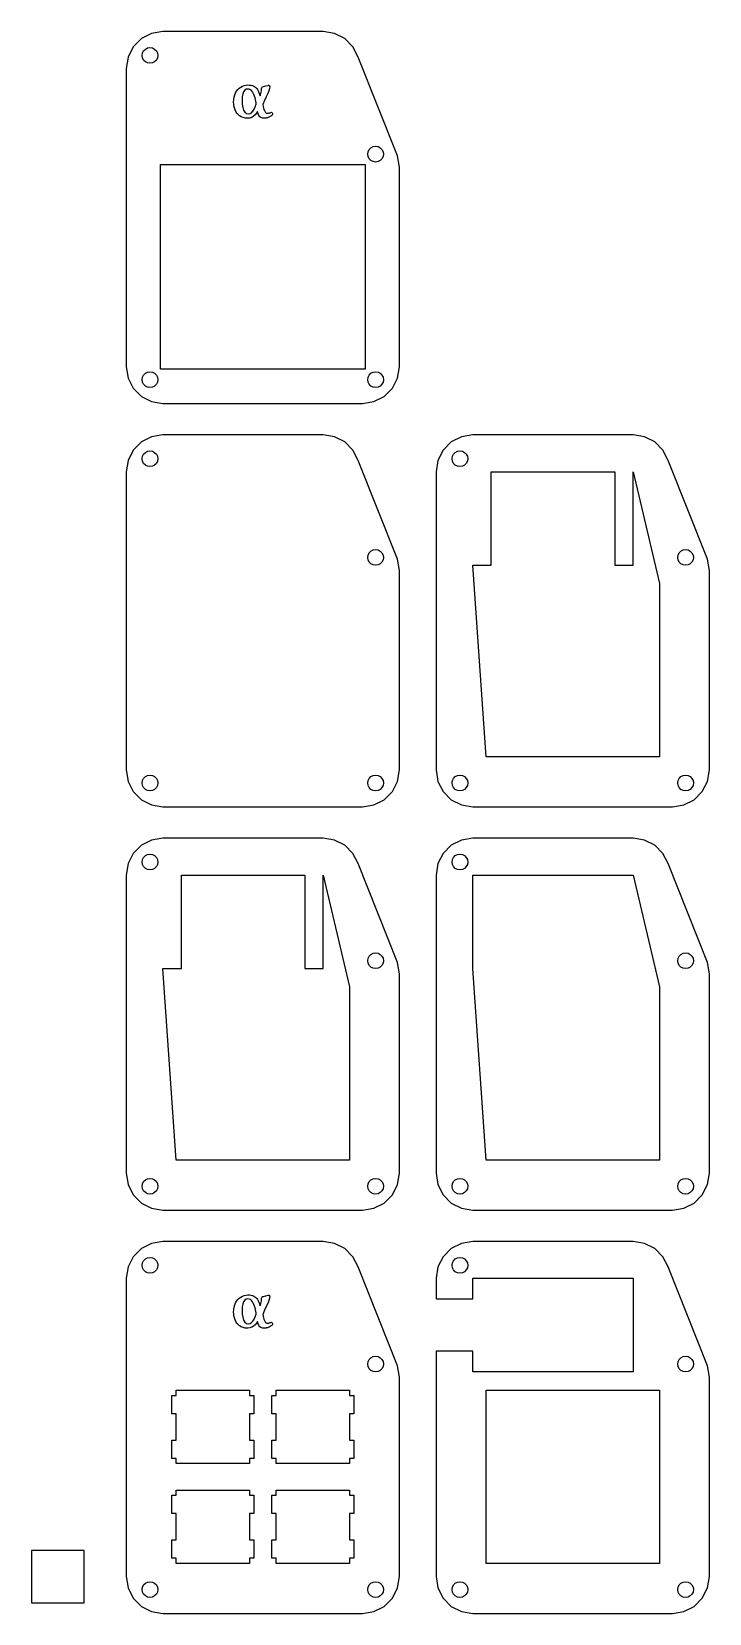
# Model space of a CAD drawing. Header units: metres. Extents: x -25 to 104, y -7 to 294.
import ezdxf

# ---------------------------------------------------------------- set-up
doc = ezdxf.new("R2010")
doc.units = ezdxf.units.M

msp = doc.modelspace()

# ---------------------------------------------------------------- linework, layer by layer
for p, q in [((-4.11449, 292.863), (-5.66312, 291.314)), ((-2.16312, 293.857), (-4.11449, 292.863)), ((0, 294.2), (-2.16312, 293.857)), ((30.5, 294.2), (0, 294.2)), ((32.6631, 293.857), (30.5, 294.2)), ((34.6145, 292.863), (32.6631, 293.857)), ((36.1631, 291.314), (34.6145, 292.863)), ((-6.65739, 289.363), (-7, 287.2)), ((-5.66312, 291.314), (-6.65739, 289.363)), ((-3.97487, 289.675), (-3.90144, 290.138)), ((-3.90144, 289.211), (-3.97487, 289.675)), ((-3.90144, 290.138), (-3.68839, 290.557)), ((-3.68839, 288.793), (-3.90144, 289.211)), ((-3.68839, 290.557), (-3.35654, 290.888)), ((-3.35654, 290.888), (-2.93839, 291.101)), ((-2.93839, 291.101), (-2.47487, 291.175)), ((-2.47487, 291.175), (-2.01134, 291.101)), ((-2.01134, 291.101), (-1.59319, 290.888)), ((-1.59319, 290.888), (-1.26134, 290.557)), ((-1.26134, 290.557), (-1.04828, 290.138)), ((-1.04828, 289.211), (-1.26134, 288.793)), ((-1.04828, 290.138), (-0.97487, 289.675)), ((-0.97487, 289.675), (-1.04828, 289.211)), ((37.1574, 289.363), (36.1631, 291.314)), ((44.6574, 270.563), (37.1574, 289.363)), ((-7, 287.2), (-7, 230.4)), ((-3.35654, 288.461), (-3.68839, 288.793)), ((-2.93839, 288.248), (-3.35654, 288.461)), ((-2.47487, 288.175), (-2.93839, 288.248)), ((-2.01134, 288.248), (-2.47487, 288.175)), ((-1.59319, 288.461), (-2.01134, 288.248)), ((-1.26134, 288.793), (-1.59319, 288.461)), ((14.0217, 282.862), (14.254, 283.162)), ((14.254, 283.162), (14.5171, 283.421)), ((14.5171, 283.421), (14.8064, 283.638)), ((14.8064, 283.638), (15.122, 283.813)), ((15.122, 283.813), (15.4576, 283.941)), ((15.4576, 283.941), (15.8069, 284.018)), ((15.8534, 283.215), (15.5801, 283.032)), ((15.8069, 284.018), (16.17, 284.044)), ((16.173, 283.276), (15.8534, 283.215)), ((16.17, 284.044), (16.4887, 284.03)), ((16.42, 283.241), (16.173, 283.276)), ((16.6423, 283.136), (16.42, 283.241)), ((16.4887, 284.03), (16.778, 283.989)), ((16.84, 282.962), (16.6423, 283.136)), ((16.778, 283.989), (17.038, 283.921)), ((17.038, 283.921), (17.2726, 283.825)), ((17.2726, 283.825), (17.4855, 283.701)), ((17.4855, 283.701), (17.677, 283.549)), ((17.677, 283.549), (17.8491, 283.367)), ((17.8491, 283.367), (18.0041, 283.154)), ((18.0041, 283.154), (18.142, 282.91)), ((18.7223, 282.937), (18.757, 283.175)), ((18.757, 283.175), (18.781, 283.397)), ((18.781, 283.397), (18.8142, 283.543)), ((18.8142, 283.543), (18.8765, 283.647)), ((18.8765, 283.647), (18.968, 283.709)), ((18.968, 283.709), (19.1048, 283.755)), ((19.1048, 283.755), (19.3018, 283.808)), ((19.3018, 283.808), (19.559, 283.869)), ((19.559, 283.869), (20.0262, 283.971)), ((20.0262, 283.971), (20.0795, 283.978)), ((20.0795, 283.978), (20.128, 283.98)), ((20.128, 283.98), (20.1935, 283.973)), ((20.2681, 283.401), (20.1454, 282.956)), ((20.1935, 283.973), (20.2422, 283.952)), ((20.2422, 283.952), (20.274, 283.917)), ((20.309, 283.759), (20.2681, 283.401)), ((20.274, 283.917), (20.2934, 283.872)), ((20.2934, 283.872), (20.3051, 283.819)), ((20.3051, 283.819), (20.309, 283.759)), ((13.448, 280.785), (13.4719, 281.271)), ((13.4642, 280.413), (13.448, 280.785)), ((13.5129, 280.042), (13.4642, 280.413)), ((13.4719, 281.271), (13.5435, 281.723)), ((13.5435, 281.723), (13.663, 282.141)), ((13.663, 282.141), (13.8247, 282.522)), ((13.8247, 282.522), (14.0217, 282.862)), ((15.0819, 281.773), (15.048, 281.131)), ((15.048, 281.131), (15.0811, 280.402)), ((15.0811, 280.402), (15.1804, 279.775)), ((15.1835, 282.304), (15.0819, 281.773)), ((15.353, 282.726), (15.1835, 282.304)), ((15.5801, 283.032), (15.353, 282.726)), ((17.0152, 282.739), (16.84, 282.962)), ((17.1702, 282.486), (17.0152, 282.739)), ((17.305, 282.203), (17.1702, 282.486)), ((17.4204, 281.9), (17.305, 282.203)), ((17.5174, 281.584), (17.4204, 281.9)), ((17.596, 281.256), (17.5174, 281.584)), ((17.555, 279.866), (17.742, 280.379)), ((17.6589, 280.936), (17.596, 281.256)), ((17.7076, 280.644), (17.6589, 280.936)), ((17.742, 280.379), (17.7076, 280.644)), ((18.142, 282.91), (18.2673, 282.633)), ((18.2673, 282.633), (18.3833, 282.318)), ((18.3833, 282.318), (18.49, 281.966)), ((18.49, 281.966), (18.5601, 282.188)), ((18.5601, 282.188), (18.6224, 282.426)), ((18.6224, 282.426), (18.677, 282.681)), ((18.677, 282.681), (18.7223, 282.937)), ((19.3485, 281.114), (18.976, 280.342)), ((18.976, 280.342), (19.0585, 279.967)), ((19.6702, 281.808), (19.3485, 281.114)), ((19.941, 282.423), (19.6702, 281.808)), ((20.1454, 282.956), (19.941, 282.423)), ((13.594, 279.673), (13.5129, 280.042)), ((13.7113, 279.318), (13.594, 279.673)), ((13.8687, 278.989), (13.7113, 279.318)), ((14.066, 278.687), (13.8687, 278.989)), ((14.3039, 278.416), (14.066, 278.687)), ((14.5815, 278.18), (14.3039, 278.416)), ((14.899, 277.98), (14.5815, 278.18)), ((15.261, 277.829), (14.899, 277.98)), ((15.1804, 279.775), (15.346, 279.25)), ((15.671, 277.738), (15.261, 277.829)), ((15.346, 279.25), (15.58, 278.856)), ((15.58, 278.856), (15.8833, 278.619)), ((16.129, 277.708), (15.671, 277.738)), ((15.8833, 278.619), (16.256, 278.54)), ((16.5217, 277.75), (16.129, 277.708)), ((16.256, 278.54), (16.5674, 278.596)), ((16.885, 277.875), (16.5217, 277.75)), ((16.5674, 278.596), (16.8524, 278.766)), ((16.8524, 278.766), (17.111, 279.048)), ((17.219, 278.083), (16.885, 277.875)), ((17.111, 279.048), (17.3447, 279.422)), ((17.5175, 278.348), (17.219, 278.083)), ((17.3447, 279.422), (17.555, 279.866)), ((17.7746, 278.645), (17.5175, 278.348)), ((17.99, 278.972), (17.7746, 278.645)), ((18.0999, 278.534), (17.99, 278.972)), ((18.2455, 278.2), (18.0999, 278.534)), ((18.427, 277.972), (18.2455, 278.2)), ((18.6548, 277.825), (18.427, 277.972)), ((18.9394, 277.737), (18.6548, 277.825)), ((19.281, 277.708), (18.9394, 277.737)), ((19.0585, 279.967), (19.1395, 279.653)), ((19.1395, 279.653), (19.219, 279.401)), ((19.219, 279.401), (19.2977, 279.198)), ((19.422, 277.714), (19.281, 277.708)), ((19.2977, 279.198), (19.3763, 279.032)), ((19.3763, 279.032), (19.455, 278.903)), ((19.5677, 277.731), (19.422, 277.714)), ((19.455, 278.903), (19.5337, 278.807)), ((19.5337, 278.807), (19.6123, 278.74)), ((19.718, 277.759), (19.5677, 277.731)), ((19.6123, 278.74), (19.691, 278.702)), ((19.691, 278.702), (19.7735, 278.683)), ((19.8689, 277.798), (19.718, 277.759)), ((19.7735, 278.683), (19.8639, 278.672)), ((19.8639, 278.672), (19.962, 278.668)), ((20.0149, 277.846), (19.8689, 277.798)), ((19.962, 278.668), (20.0468, 278.674)), ((20.156, 277.904), (20.0149, 277.846)), ((20.0468, 278.674), (20.1531, 278.692)), ((20.1531, 278.692), (20.281, 278.723)), ((20.2917, 277.971), (20.156, 277.904)), ((20.281, 278.723), (20.4167, 278.763)), ((20.4213, 278.047), (20.2917, 277.971)), ((20.4167, 278.763), (20.5463, 278.81)), ((20.545, 278.13), (20.4213, 278.047)), ((20.6593, 278.219), (20.545, 278.13)), ((20.5463, 278.81), (20.67, 278.862)), ((20.761, 278.311), (20.6593, 278.219)), ((20.67, 278.862), (20.7432, 278.793)), ((20.7432, 278.793), (20.7962, 278.715)), ((20.85, 278.406), (20.761, 278.311)), ((20.7962, 278.715), (20.829, 278.629)), ((20.829, 278.629), (20.8469, 278.544)), ((20.8469, 278.544), (20.8539, 278.469)), ((20.8539, 278.469), (20.85, 278.406)), ((38.9749, 270.875), (39.0483, 271.338)), ((39.0483, 271.338), (39.2613, 271.757)), ((39.2613, 271.757), (39.5932, 272.088)), ((39.5932, 272.088), (40.0113, 272.301)), ((40.0113, 272.301), (40.4749, 272.375)), ((40.4749, 272.375), (40.9384, 272.301)), ((40.9384, 272.301), (41.3565, 272.088)), ((41.3565, 272.088), (41.6884, 271.757)), ((41.6884, 271.757), (41.9014, 271.338)), ((41.9014, 271.338), (41.9749, 270.875)), ((-0.5, 229.9), (-0.5, 268.9)), ((-0.5, 268.9), (38.5, 268.9)), ((38.5, 268.9), (38.5, 229.9)), ((39.0483, 270.411), (38.9749, 270.875)), ((39.2613, 269.993), (39.0483, 270.411)), ((39.5932, 269.661), (39.2613, 269.993)), ((40.0113, 269.448), (39.5932, 269.661)), ((40.4749, 269.375), (40.0113, 269.448)), ((40.9384, 269.448), (40.4749, 269.375)), ((41.3565, 269.661), (40.9384, 269.448)), ((41.6884, 269.993), (41.3565, 269.661)), ((41.9014, 270.411), (41.6884, 269.993)), ((41.9749, 270.875), (41.9014, 270.411)), ((45, 268.4), (44.6574, 270.563)), ((45, 230.4), (45, 268.4)), ((-7, 230.4), (-6.65739, 228.237)), ((-3.68839, 228.807), (-3.35654, 229.139)), ((-3.35654, 229.139), (-2.93839, 229.352)), ((-2.93839, 229.352), (-2.47487, 229.425)), ((-2.47487, 229.425), (-2.01134, 229.352)), ((-2.01134, 229.352), (-1.59319, 229.139)), ((-1.59319, 229.139), (-1.26134, 228.807)), ((38.5, 229.9), (-0.5, 229.9)), ((39.2613, 228.807), (39.5932, 229.139)), ((39.5932, 229.139), (40.0113, 229.352)), ((40.0113, 229.352), (40.4749, 229.425)), ((40.4749, 229.425), (40.9384, 229.352)), ((40.9384, 229.352), (41.3565, 229.139)), ((41.3565, 229.139), (41.6884, 228.807)), ((44.6574, 228.237), (45, 230.4)), ((-6.65739, 228.237), (-5.66312, 226.286)), ((-5.66312, 226.286), (-4.11449, 224.737)), ((-3.97487, 227.925), (-3.90144, 228.389)), ((-3.90144, 227.462), (-3.97487, 227.925)), ((-3.90144, 228.389), (-3.68839, 228.807)), ((-3.68839, 227.043), (-3.90144, 227.462)), ((-3.35654, 226.712), (-3.68839, 227.043)), ((-2.93839, 226.499), (-3.35654, 226.712)), ((-2.47487, 226.425), (-2.93839, 226.499)), ((-2.01134, 226.499), (-2.47487, 226.425)), ((-1.59319, 226.712), (-2.01134, 226.499)), ((-1.26134, 227.043), (-1.59319, 226.712)), ((-1.26134, 228.807), (-1.04828, 228.389)), ((-1.04828, 227.462), (-1.26134, 227.043)), ((-1.04828, 228.389), (-0.97487, 227.925)), ((-0.97487, 227.925), (-1.04828, 227.462)), ((38.9749, 227.925), (39.0483, 228.389)), ((39.0483, 227.462), (38.9749, 227.925)), ((39.0483, 228.389), (39.2613, 228.807)), ((39.2613, 227.043), (39.0483, 227.462)), ((39.5932, 226.712), (39.2613, 227.043)), ((40.0113, 226.499), (39.5932, 226.712)), ((40.4749, 226.425), (40.0113, 226.499)), ((40.9384, 226.499), (40.4749, 226.425)), ((41.3565, 226.712), (40.9384, 226.499)), ((41.6884, 227.043), (41.3565, 226.712)), ((41.6884, 228.807), (41.9014, 228.389)), ((41.9014, 227.462), (41.6884, 227.043)), ((41.9014, 228.389), (41.9749, 227.925)), ((41.9749, 227.925), (41.9014, 227.462)), ((42.1145, 224.737), (43.6631, 226.286)), ((43.6631, 226.286), (44.6574, 228.237)), ((-4.11449, 224.737), (-2.16312, 223.743)), ((-2.16312, 223.743), (0, 223.4)), ((0, 223.4), (38, 223.4)), ((38, 223.4), (40.1631, 223.743)), ((40.1631, 223.743), (42.1145, 224.737)), ((-2.16312, 217.057), (-4.11449, 216.063)), ((0, 217.4), (-2.16312, 217.057)), ((30.5, 217.4), (0, 217.4)), ((32.6631, 217.057), (30.5, 217.4)), ((34.6145, 216.063), (32.6631, 217.057)), ((56.8369, 217.057), (54.8855, 216.063)), ((59, 217.4), (56.8369, 217.057)), ((89.5, 217.4), (59, 217.4)), ((91.6631, 217.057), (89.5, 217.4)), ((93.6145, 216.063), (91.6631, 217.057)), ((-5.66312, 214.514), (-6.65739, 212.563)), ((-4.11449, 216.063), (-5.66312, 214.514)), ((-3.68839, 213.757), (-3.35654, 214.088)), ((-3.35654, 214.088), (-2.93839, 214.301)), ((-2.93839, 214.301), (-2.47487, 214.375)), ((-2.47487, 214.375), (-2.01134, 214.301)), ((-2.01134, 214.301), (-1.59319, 214.088)), ((-1.59319, 214.088), (-1.26134, 213.757)), ((36.1631, 214.514), (34.6145, 216.063)), ((37.1574, 212.563), (36.1631, 214.514)), ((53.3369, 214.514), (52.3426, 212.563)), ((54.8855, 216.063), (53.3369, 214.514)), ((55.3116, 213.757), (55.6435, 214.088)), ((55.6435, 214.088), (56.0616, 214.301)), ((56.0616, 214.301), (56.5251, 214.375)), ((56.5251, 214.375), (56.9887, 214.301)), ((56.9887, 214.301), (57.4068, 214.088)), ((57.4068, 214.088), (57.7387, 213.757)), ((95.1631, 214.514), (93.6145, 216.063)), ((96.1574, 212.563), (95.1631, 214.514)), ((-6.65739, 212.563), (-7, 210.4)), ((-3.97487, 212.875), (-3.90144, 213.338)), ((-3.90144, 212.411), (-3.97487, 212.875)), ((-3.90144, 213.338), (-3.68839, 213.757)), ((-3.68839, 211.993), (-3.90144, 212.411)), ((-3.35654, 211.661), (-3.68839, 211.993)), ((-2.93839, 211.448), (-3.35654, 211.661)), ((-2.47487, 211.375), (-2.93839, 211.448)), ((-2.01134, 211.448), (-2.47487, 211.375)), ((-1.59319, 211.661), (-2.01134, 211.448)), ((-1.26134, 211.993), (-1.59319, 211.661)), ((-1.26134, 213.757), (-1.04828, 213.338)), ((-1.04828, 212.411), (-1.26134, 211.993)), ((-1.04828, 213.338), (-0.97487, 212.875)), ((-0.97487, 212.875), (-1.04828, 212.411)), ((44.6574, 193.763), (37.1574, 212.563)), ((52.3426, 212.563), (52, 210.4)), ((55.0251, 212.875), (55.0986, 213.338)), ((55.0986, 212.411), (55.0251, 212.875)), ((55.0986, 213.338), (55.3116, 213.757)), ((55.3116, 211.993), (55.0986, 212.411)), ((55.6435, 211.661), (55.3116, 211.993)), ((56.0616, 211.448), (55.6435, 211.661)), ((56.5251, 211.375), (56.0616, 211.448)), ((56.9887, 211.448), (56.5251, 211.375)), ((57.4068, 211.661), (56.9887, 211.448)), ((57.7387, 211.993), (57.4068, 211.661)), ((57.7387, 213.757), (57.9517, 213.338)), ((57.9517, 212.411), (57.7387, 211.993)), ((57.9517, 213.338), (58.0251, 212.875)), ((58.0251, 212.875), (57.9517, 212.411)), ((103.657, 193.763), (96.1574, 212.563)), ((-7, 210.4), (-7, 153.6)), ((52, 210.4), (52, 153.6)), ((62.5, 192.6), (62.5, 210.4)), ((62.5, 210.4), (86, 210.4)), ((86, 210.4), (86, 192.6)), ((89.5, 210.4), (94.5, 189.1)), ((89.5, 192.6), (89.5, 210.4)), ((38.9749, 194.075), (39.0483, 194.538)), ((39.0483, 193.611), (38.9749, 194.075)), ((39.0483, 194.538), (39.2613, 194.957)), ((39.2613, 193.193), (39.0483, 193.611)), ((39.2613, 194.957), (39.5932, 195.288)), ((39.5932, 192.861), (39.2613, 193.193)), ((39.5932, 195.288), (40.0113, 195.501)), ((40.0113, 192.648), (39.5932, 192.861)), ((40.0113, 195.501), (40.4749, 195.575)), ((40.4749, 195.575), (40.9384, 195.501)), ((40.9384, 195.501), (41.3565, 195.288)), ((41.3565, 192.861), (40.9384, 192.648)), ((41.3565, 195.288), (41.6884, 194.957)), ((41.6884, 193.193), (41.3565, 192.861)), ((41.6884, 194.957), (41.9014, 194.538)), ((41.9014, 193.611), (41.6884, 193.193)), ((41.9014, 194.538), (41.9749, 194.075)), ((41.9749, 194.075), (41.9014, 193.611)), ((45, 191.6), (44.6574, 193.763)), ((97.9749, 194.075), (98.0483, 194.538)), ((98.0483, 193.611), (97.9749, 194.075)), ((98.0483, 194.538), (98.2613, 194.957)), ((98.2613, 193.193), (98.0483, 193.611)), ((98.2613, 194.957), (98.5932, 195.288)), ((98.5932, 192.861), (98.2613, 193.193)), ((98.5932, 195.288), (99.0113, 195.501)), ((99.0113, 192.648), (98.5932, 192.861)), ((99.0113, 195.501), (99.4749, 195.575)), ((99.4749, 195.575), (99.9384, 195.501)), ((99.9384, 195.501), (100.357, 195.288)), ((100.357, 192.861), (99.9384, 192.648)), ((100.357, 195.288), (100.688, 194.957)), ((100.688, 193.193), (100.357, 192.861)), ((100.688, 194.957), (100.901, 194.538)), ((100.901, 193.611), (100.688, 193.193)), ((100.901, 194.538), (100.975, 194.075)), ((100.975, 194.075), (100.901, 193.611)), ((104, 191.6), (103.657, 193.763)), ((40.4749, 192.575), (40.0113, 192.648)), ((40.9384, 192.648), (40.4749, 192.575)), ((45, 153.6), (45, 191.6)), ((61.5, 156.1), (59, 192.6)), ((59, 192.6), (62.5, 192.6)), ((86, 192.6), (89.5, 192.6)), ((99.4749, 192.575), (99.0113, 192.648)), ((99.9384, 192.648), (99.4749, 192.575)), ((104, 153.6), (104, 191.6)), ((94.5, 189.1), (94.5, 156.1)), ((94.5, 156.1), (61.5, 156.1)), ((-7, 153.6), (-6.65739, 151.437)), ((-6.65739, 151.437), (-5.66312, 149.486)), ((-3.97487, 151.125), (-3.90144, 151.589)), ((-3.90144, 150.662), (-3.97487, 151.125)), ((-3.90144, 151.589), (-3.68839, 152.007)), ((-3.68839, 150.243), (-3.90144, 150.662)), ((-3.68839, 152.007), (-3.35654, 152.339)), ((-3.35654, 152.339), (-2.93839, 152.552)), ((-2.93839, 152.552), (-2.47487, 152.625)), ((-2.47487, 152.625), (-2.01134, 152.552)), ((-2.01134, 152.552), (-1.59319, 152.339)), ((-1.59319, 152.339), (-1.26134, 152.007)), ((-1.26134, 152.007), (-1.04828, 151.589)), ((-1.04828, 150.662), (-1.26134, 150.243)), ((-1.04828, 151.589), (-0.97487, 151.125)), ((-0.97487, 151.125), (-1.04828, 150.662)), ((38.9749, 151.125), (39.0483, 151.589)), ((39.0483, 150.662), (38.9749, 151.125)), ((39.0483, 151.589), (39.2613, 152.007)), ((39.2613, 150.243), (39.0483, 150.662)), ((39.2613, 152.007), (39.5932, 152.339)), ((39.5932, 152.339), (40.0113, 152.552)), ((40.0113, 152.552), (40.4749, 152.625)), ((40.4749, 152.625), (40.9384, 152.552)), ((40.9384, 152.552), (41.3565, 152.339)), ((41.3565, 152.339), (41.6884, 152.007)), ((41.6884, 152.007), (41.9014, 151.589)), ((41.9014, 150.662), (41.6884, 150.243)), ((41.9014, 151.589), (41.9749, 151.125)), ((41.9749, 151.125), (41.9014, 150.662)), ((43.6631, 149.486), (44.6574, 151.437)), ((44.6574, 151.437), (45, 153.6)), ((52, 153.6), (52.3426, 151.437)), ((52.3426, 151.437), (53.3369, 149.486)), ((55.0251, 151.125), (55.0986, 151.589)), ((55.0986, 150.662), (55.0251, 151.125)), ((55.0986, 151.589), (55.3116, 152.007)), ((55.3116, 150.243), (55.0986, 150.662)), ((55.3116, 152.007), (55.6435, 152.339)), ((55.6435, 152.339), (56.0616, 152.552)), ((56.0616, 152.552), (56.5251, 152.625)), ((56.5251, 152.625), (56.9887, 152.552)), ((56.9887, 152.552), (57.4068, 152.339)), ((57.4068, 152.339), (57.7387, 152.007)), ((57.7387, 152.007), (57.9517, 151.589)), ((57.9517, 150.662), (57.7387, 150.243)), ((57.9517, 151.589), (58.0251, 151.125)), ((58.0251, 151.125), (57.9517, 150.662)), ((97.9749, 151.125), (98.0483, 151.589)), ((98.0483, 150.662), (97.9749, 151.125)), ((98.0483, 151.589), (98.2613, 152.007)), ((98.2613, 150.243), (98.0483, 150.662)), ((98.2613, 152.007), (98.5932, 152.339)), ((98.5932, 152.339), (99.0113, 152.552)), ((99.0113, 152.552), (99.4749, 152.625)), ((99.4749, 152.625), (99.9384, 152.552)), ((99.9384, 152.552), (100.357, 152.339)), ((100.357, 152.339), (100.688, 152.007)), ((100.688, 152.007), (100.901, 151.589)), ((100.901, 150.662), (100.688, 150.243)), ((100.901, 151.589), (100.975, 151.125)), ((100.975, 151.125), (100.901, 150.662)), ((102.663, 149.486), (103.657, 151.437)), ((103.657, 151.437), (104, 153.6)), ((-5.66312, 149.486), (-4.11449, 147.937)), ((-4.11449, 147.937), (-2.16312, 146.943)), ((-3.35654, 149.912), (-3.68839, 150.243)), ((-2.93839, 149.699), (-3.35654, 149.912)), ((-2.47487, 149.625), (-2.93839, 149.699)), ((-2.01134, 149.699), (-2.47487, 149.625)), ((-1.59319, 149.912), (-2.01134, 149.699)), ((-1.26134, 150.243), (-1.59319, 149.912)), ((39.5932, 149.912), (39.2613, 150.243)), ((40.0113, 149.699), (39.5932, 149.912)), ((40.4749, 149.625), (40.0113, 149.699)), ((40.1631, 146.943), (42.1145, 147.937)), ((40.9384, 149.699), (40.4749, 149.625)), ((41.3565, 149.912), (40.9384, 149.699)), ((41.6884, 150.243), (41.3565, 149.912)), ((42.1145, 147.937), (43.6631, 149.486)), ((53.3369, 149.486), (54.8855, 147.937)), ((54.8855, 147.937), (56.8369, 146.943)), ((55.6435, 149.912), (55.3116, 150.243)), ((56.0616, 149.699), (55.6435, 149.912)), ((56.5251, 149.625), (56.0616, 149.699)), ((56.9887, 149.699), (56.5251, 149.625)), ((57.4068, 149.912), (56.9887, 149.699)), ((57.7387, 150.243), (57.4068, 149.912)), ((98.5932, 149.912), (98.2613, 150.243)), ((99.0113, 149.699), (98.5932, 149.912)), ((99.4749, 149.625), (99.0113, 149.699)), ((99.1631, 146.943), (101.114, 147.937)), ((99.9384, 149.699), (99.4749, 149.625)), ((100.357, 149.912), (99.9384, 149.699)), ((100.688, 150.243), (100.357, 149.912)), ((101.114, 147.937), (102.663, 149.486)), ((-2.16312, 146.943), (0, 146.6)), ((0, 146.6), (38, 146.6)), ((38, 146.6), (40.1631, 146.943)), ((56.8369, 146.943), (59, 146.6)), ((59, 146.6), (97, 146.6)), ((97, 146.6), (99.1631, 146.943)), ((-4.11449, 139.263), (-5.66312, 137.714)), ((-2.16312, 140.257), (-4.11449, 139.263)), ((0, 140.6), (-2.16312, 140.257)), ((30.5, 140.6), (0, 140.6)), ((32.6631, 140.257), (30.5, 140.6)), ((34.6145, 139.263), (32.6631, 140.257)), ((36.1631, 137.714), (34.6145, 139.263)), ((54.8855, 139.263), (53.3369, 137.714)), ((56.8369, 140.257), (54.8855, 139.263)), ((59, 140.6), (56.8369, 140.257)), ((89.5, 140.6), (59, 140.6)), ((91.6631, 140.257), (89.5, 140.6)), ((93.6145, 139.263), (91.6631, 140.257)), ((95.1631, 137.714), (93.6145, 139.263)), ((-6.65739, 135.763), (-7, 133.6)), ((-5.66312, 137.714), (-6.65739, 135.763)), ((-3.97487, 136.075), (-3.90144, 136.538)), ((-3.90144, 135.611), (-3.97487, 136.075)), ((-3.90144, 136.538), (-3.68839, 136.957)), ((-3.68839, 135.193), (-3.90144, 135.611)), ((-3.68839, 136.957), (-3.35654, 137.288)), ((-3.35654, 137.288), (-2.93839, 137.501)), ((-2.93839, 137.501), (-2.47487, 137.575)), ((-2.47487, 137.575), (-2.01134, 137.501)), ((-2.01134, 137.501), (-1.59319, 137.288)), ((-1.59319, 137.288), (-1.26134, 136.957)), ((-1.26134, 136.957), (-1.04828, 136.538)), ((-1.04828, 135.611), (-1.26134, 135.193)), ((-1.04828, 136.538), (-0.97487, 136.075)), ((-0.97487, 136.075), (-1.04828, 135.611)), ((37.1574, 135.763), (36.1631, 137.714)), ((44.6574, 116.963), (37.1574, 135.763)), ((52.3426, 135.763), (52, 133.6)), ((53.3369, 137.714), (52.3426, 135.763)), ((55.0251, 136.075), (55.0986, 136.538)), ((55.0986, 135.611), (55.0251, 136.075)), ((55.0986, 136.538), (55.3116, 136.957)), ((55.3116, 135.193), (55.0986, 135.611)), ((55.3116, 136.957), (55.6435, 137.288)), ((55.6435, 137.288), (56.0616, 137.501)), ((56.0616, 137.501), (56.5251, 137.575)), ((56.5251, 137.575), (56.9887, 137.501)), ((56.9887, 137.501), (57.4068, 137.288)), ((57.4068, 137.288), (57.7387, 136.957)), ((57.7387, 136.957), (57.9517, 136.538)), ((57.9517, 135.611), (57.7387, 135.193)), ((57.9517, 136.538), (58.0251, 136.075)), ((58.0251, 136.075), (57.9517, 135.611)), ((96.1574, 135.763), (95.1631, 137.714)), ((103.657, 116.963), (96.1574, 135.763)), ((-7, 133.6), (-7, 76.8)), ((-3.35654, 134.861), (-3.68839, 135.193)), ((-2.93839, 134.648), (-3.35654, 134.861)), ((-2.47487, 134.575), (-2.93839, 134.648)), ((-2.01134, 134.648), (-2.47487, 134.575)), ((-1.59319, 134.861), (-2.01134, 134.648)), ((-1.26134, 135.193), (-1.59319, 134.861)), ((3.5, 115.8), (3.5, 133.6)), ((3.5, 133.6), (27, 133.6)), ((27, 133.6), (27, 115.8)), ((30.5, 133.6), (35.5, 112.3)), ((30.5, 115.8), (30.5, 133.6)), ((52, 133.6), (52, 76.8)), ((55.6435, 134.861), (55.3116, 135.193)), ((56.0616, 134.648), (55.6435, 134.861)), ((56.5251, 134.575), (56.0616, 134.648)), ((56.9887, 134.648), (56.5251, 134.575)), ((57.4068, 134.861), (56.9887, 134.648)), ((57.7387, 135.193), (57.4068, 134.861)), ((59, 115.8), (59, 133.6)), ((59, 133.6), (89.5, 133.6)), ((89.5, 133.6), (94.5, 112.3)), ((38.9749, 117.275), (39.0483, 117.738)), ((39.0483, 117.738), (39.2613, 118.157)), ((39.2613, 118.157), (39.5932, 118.488)), ((39.5932, 118.488), (40.0113, 118.701)), ((40.0113, 118.701), (40.4749, 118.775)), ((40.4749, 118.775), (40.9384, 118.701)), ((40.9384, 118.701), (41.3565, 118.488)), ((41.3565, 118.488), (41.6884, 118.157)), ((41.6884, 118.157), (41.9014, 117.738)), ((41.9014, 117.738), (41.9749, 117.275)), ((97.9749, 117.275), (98.0483, 117.738)), ((98.0483, 117.738), (98.2613, 118.157)), ((98.2613, 118.157), (98.5932, 118.488)), ((98.5932, 118.488), (99.0113, 118.701)), ((99.0113, 118.701), (99.4749, 118.775)), ((99.4749, 118.775), (99.9384, 118.701)), ((99.9384, 118.701), (100.357, 118.488)), ((100.357, 118.488), (100.688, 118.157)), ((100.688, 118.157), (100.901, 117.738)), ((100.901, 117.738), (100.975, 117.275)), ((2.5, 79.3), (0, 115.8)), ((0, 115.8), (3.5, 115.8)), ((27, 115.8), (30.5, 115.8)), ((39.0483, 116.811), (38.9749, 117.275)), ((39.2613, 116.393), (39.0483, 116.811)), ((39.5932, 116.061), (39.2613, 116.393)), ((40.0113, 115.848), (39.5932, 116.061)), ((40.4749, 115.775), (40.0113, 115.848)), ((40.9384, 115.848), (40.4749, 115.775)), ((41.3565, 116.061), (40.9384, 115.848)), ((41.6884, 116.393), (41.3565, 116.061)), ((41.9014, 116.811), (41.6884, 116.393)), ((41.9749, 117.275), (41.9014, 116.811)), ((45, 114.8), (44.6574, 116.963)), ((45, 76.8), (45, 114.8)), ((61.5, 79.3), (59, 115.8)), ((98.0483, 116.811), (97.9749, 117.275)), ((98.2613, 116.393), (98.0483, 116.811)), ((98.5932, 116.061), (98.2613, 116.393)), ((99.0113, 115.848), (98.5932, 116.061)), ((99.4749, 115.775), (99.0113, 115.848)), ((99.9384, 115.848), (99.4749, 115.775)), ((100.357, 116.061), (99.9384, 115.848)), ((100.688, 116.393), (100.357, 116.061)), ((100.901, 116.811), (100.688, 116.393)), ((100.975, 117.275), (100.901, 116.811)), ((104, 114.8), (103.657, 116.963)), ((104, 76.8), (104, 114.8)), ((35.5, 112.3), (35.5, 79.3)), ((94.5, 112.3), (94.5, 79.3)), ((35.5, 79.3), (2.5, 79.3)), ((94.5, 79.3), (61.5, 79.3)), ((-7, 76.8), (-6.65739, 74.6369)), ((-3.68839, 75.2068), (-3.35654, 75.5387)), ((-3.35654, 75.5387), (-2.93839, 75.7517)), ((-2.93839, 75.7517), (-2.47487, 75.8251)), ((-2.47487, 75.8251), (-2.01134, 75.7517)), ((-2.01134, 75.7517), (-1.59319, 75.5387)), ((-1.59319, 75.5387), (-1.26134, 75.2068)), ((39.2613, 75.2068), (39.5932, 75.5387)), ((39.5932, 75.5387), (40.0113, 75.7517)), ((40.0113, 75.7517), (40.4749, 75.8251)), ((40.4749, 75.8251), (40.9384, 75.7517)), ((40.9384, 75.7517), (41.3565, 75.5387)), ((41.3565, 75.5387), (41.6884, 75.2068)), ((44.6574, 74.6369), (45, 76.8)), ((52, 76.8), (52.3426, 74.6369)), ((55.3116, 75.2068), (55.6435, 75.5387)), ((55.6435, 75.5387), (56.0616, 75.7517)), ((56.0616, 75.7517), (56.5251, 75.8251)), ((56.5251, 75.8251), (56.9887, 75.7517)), ((56.9887, 75.7517), (57.4068, 75.5387)), ((57.4068, 75.5387), (57.7387, 75.2068)), ((98.2613, 75.2068), (98.5932, 75.5387)), ((98.5932, 75.5387), (99.0113, 75.7517)), ((99.0113, 75.7517), (99.4749, 75.8251)), ((99.4749, 75.8251), (99.9384, 75.7517)), ((99.9384, 75.7517), (100.357, 75.5387)), ((100.357, 75.5387), (100.688, 75.2068)), ((103.657, 74.6369), (104, 76.8)), ((-6.65739, 74.6369), (-5.66312, 72.6855)), ((-5.66312, 72.6855), (-4.11449, 71.1369)), ((-3.97487, 74.3251), (-3.90144, 74.7887)), ((-3.90144, 73.8616), (-3.97487, 74.3251)), ((-3.90144, 74.7887), (-3.68839, 75.2068)), ((-3.68839, 73.4435), (-3.90144, 73.8616)), ((-3.35654, 73.1116), (-3.68839, 73.4435)), ((-2.93839, 72.8985), (-3.35654, 73.1116)), ((-2.47487, 72.8251), (-2.93839, 72.8985)), ((-2.01134, 72.8985), (-2.47487, 72.8251)), ((-1.59319, 73.1116), (-2.01134, 72.8985)), ((-1.26134, 73.4435), (-1.59319, 73.1116)), ((-1.26134, 75.2068), (-1.04828, 74.7887)), ((-1.04828, 73.8616), (-1.26134, 73.4435)), ((-1.04828, 74.7887), (-0.97487, 74.3251)), ((-0.97487, 74.3251), (-1.04828, 73.8616)), ((38.9749, 74.3251), (39.0483, 74.7887)), ((39.0483, 73.8616), (38.9749, 74.3251)), ((39.0483, 74.7887), (39.2613, 75.2068)), ((39.2613, 73.4435), (39.0483, 73.8616)), ((39.5932, 73.1116), (39.2613, 73.4435)), ((40.0113, 72.8985), (39.5932, 73.1116)), ((40.4749, 72.8251), (40.0113, 72.8985)), ((40.9384, 72.8985), (40.4749, 72.8251)), ((41.3565, 73.1116), (40.9384, 72.8985)), ((41.6884, 73.4435), (41.3565, 73.1116)), ((41.6884, 75.2068), (41.9014, 74.7887)), ((41.9014, 73.8616), (41.6884, 73.4435)), ((41.9014, 74.7887), (41.9749, 74.3251)), ((41.9749, 74.3251), (41.9014, 73.8616)), ((42.1145, 71.1369), (43.6631, 72.6855)), ((43.6631, 72.6855), (44.6574, 74.6369)), ((52.3426, 74.6369), (53.3369, 72.6855)), ((53.3369, 72.6855), (54.8855, 71.1369)), ((55.0251, 74.3251), (55.0986, 74.7887)), ((55.0986, 73.8616), (55.0251, 74.3251)), ((55.0986, 74.7887), (55.3116, 75.2068)), ((55.3116, 73.4435), (55.0986, 73.8616)), ((55.6435, 73.1116), (55.3116, 73.4435)), ((56.0616, 72.8985), (55.6435, 73.1116)), ((56.5251, 72.8251), (56.0616, 72.8985)), ((56.9887, 72.8985), (56.5251, 72.8251)), ((57.4068, 73.1116), (56.9887, 72.8985)), ((57.7387, 73.4435), (57.4068, 73.1116)), ((57.7387, 75.2068), (57.9517, 74.7887)), ((57.9517, 73.8616), (57.7387, 73.4435)), ((57.9517, 74.7887), (58.0251, 74.3251)), ((58.0251, 74.3251), (57.9517, 73.8616)), ((97.9749, 74.3251), (98.0483, 74.7887)), ((98.0483, 73.8616), (97.9749, 74.3251)), ((98.0483, 74.7887), (98.2613, 75.2068)), ((98.2613, 73.4435), (98.0483, 73.8616)), ((98.5932, 73.1116), (98.2613, 73.4435)), ((99.0113, 72.8985), (98.5932, 73.1116)), ((99.4749, 72.8251), (99.0113, 72.8985)), ((99.9384, 72.8985), (99.4749, 72.8251)), ((100.357, 73.1116), (99.9384, 72.8985)), ((100.688, 73.4435), (100.357, 73.1116)), ((100.688, 75.2068), (100.901, 74.7887)), ((100.901, 73.8616), (100.688, 73.4435)), ((100.901, 74.7887), (100.975, 74.3251)), ((100.975, 74.3251), (100.901, 73.8616)), ((101.114, 71.1369), (102.663, 72.6855)), ((102.663, 72.6855), (103.657, 74.6369)), ((-4.11449, 71.1369), (-2.16312, 70.1426)), ((-2.16312, 70.1426), (0, 69.8)), ((0, 69.8), (38, 69.8)), ((38, 69.8), (40.1631, 70.1426)), ((40.1631, 70.1426), (42.1145, 71.1369)), ((54.8855, 71.1369), (56.8369, 70.1426)), ((56.8369, 70.1426), (59, 69.8)), ((59, 69.8), (97, 69.8)), ((97, 69.8), (99.1631, 70.1426)), ((99.1631, 70.1426), (101.114, 71.1369)), ((-2.16312, 63.4574), (-4.11449, 62.4631)), ((0, 63.8), (-2.16312, 63.4574)), ((30.5, 63.8), (0, 63.8)), ((32.6631, 63.4574), (30.5, 63.8)), ((34.6145, 62.4631), (32.6631, 63.4574)), ((56.8369, 63.4574), (54.8855, 62.4631)), ((59, 63.8), (56.8369, 63.4574)), ((89.5, 63.8), (59, 63.8)), ((91.6631, 63.4574), (89.5, 63.8)), ((93.6145, 62.4631), (91.6631, 63.4574)), ((-5.66312, 60.9145), (-6.65739, 58.9631)), ((-4.11449, 62.4631), (-5.66312, 60.9145)), ((-3.68839, 60.1565), (-3.35654, 60.4884)), ((-3.35654, 60.4884), (-2.93839, 60.7014)), ((-2.93839, 60.7014), (-2.47487, 60.7749)), ((-2.47487, 60.7749), (-2.01134, 60.7014)), ((-2.01134, 60.7014), (-1.59319, 60.4884)), ((-1.59319, 60.4884), (-1.26134, 60.1565)), ((36.1631, 60.9145), (34.6145, 62.4631)), ((37.1574, 58.9631), (36.1631, 60.9145)), ((53.3369, 60.9145), (52.3426, 58.9631)), ((54.8855, 62.4631), (53.3369, 60.9145)), ((55.3116, 60.1565), (55.6435, 60.4884)), ((55.6435, 60.4884), (56.0616, 60.7014)), ((56.0616, 60.7014), (56.5251, 60.7749)), ((56.5251, 60.7749), (56.9887, 60.7014)), ((56.9887, 60.7014), (57.4068, 60.4884)), ((57.4068, 60.4884), (57.7387, 60.1565)), ((95.1631, 60.9145), (93.6145, 62.4631)), ((96.1574, 58.9631), (95.1631, 60.9145)), ((-6.65739, 58.9631), (-7, 56.8)), ((-3.97487, 59.2749), (-3.90144, 59.7384)), ((-3.90144, 58.8113), (-3.97487, 59.2749)), ((-3.90144, 59.7384), (-3.68839, 60.1565)), ((-3.68839, 58.3932), (-3.90144, 58.8113)), ((-3.35654, 58.0613), (-3.68839, 58.3932)), ((-2.93839, 57.8483), (-3.35654, 58.0613)), ((-2.47487, 57.7749), (-2.93839, 57.8483)), ((-2.01134, 57.8483), (-2.47487, 57.7749)), ((-1.59319, 58.0613), (-2.01134, 57.8483)), ((-1.26134, 58.3932), (-1.59319, 58.0613)), ((-1.26134, 60.1565), (-1.04828, 59.7384)), ((-1.04828, 58.8113), (-1.26134, 58.3932)), ((-1.04828, 59.7384), (-0.97487, 59.2749)), ((-0.97487, 59.2749), (-1.04828, 58.8113)), ((44.6574, 40.1631), (37.1574, 58.9631)), ((52.3426, 58.9631), (52, 56.8)), ((55.0251, 59.2749), (55.0986, 59.7384)), ((55.0986, 58.8113), (55.0251, 59.2749)), ((55.0986, 59.7384), (55.3116, 60.1565)), ((55.3116, 58.3932), (55.0986, 58.8113)), ((55.6435, 58.0613), (55.3116, 58.3932)), ((56.0616, 57.8483), (55.6435, 58.0613)), ((56.5251, 57.7749), (56.0616, 57.8483)), ((56.9887, 57.8483), (56.5251, 57.7749)), ((57.4068, 58.0613), (56.9887, 57.8483)), ((57.7387, 58.3932), (57.4068, 58.0613)), ((57.7387, 60.1565), (57.9517, 59.7384)), ((57.9517, 58.8113), (57.7387, 58.3932)), ((57.9517, 59.7384), (58.0251, 59.2749)), ((58.0251, 59.2749), (57.9517, 58.8113)), ((103.657, 40.1631), (96.1574, 58.9631)), ((-7, 56.8), (-7, 0)), ((52, 56.8), (52, 52.9)), ((59, 52.9), (59, 56.8)), ((59, 56.8), (89.5, 56.8)), ((89.5, 56.8), (89.5, 39)), ((13.4719, 50.8712), (13.5435, 51.3232)), ((13.5435, 51.3232), (13.663, 51.741)), ((13.663, 51.741), (13.8247, 52.122)), ((13.8247, 52.122), (14.0217, 52.4623)), ((14.0217, 52.4623), (14.254, 52.762)), ((14.254, 52.762), (14.5171, 53.021)), ((14.5171, 53.021), (14.8064, 53.238)), ((14.8064, 53.238), (15.122, 53.413)), ((15.0819, 51.3727), (15.048, 50.731)), ((15.1835, 51.9043), (15.0819, 51.3727)), ((15.122, 53.413), (15.4576, 53.5413)), ((15.353, 52.326), (15.1835, 51.9043)), ((15.5801, 52.6315), (15.353, 52.326)), ((15.4576, 53.5413), (15.8069, 53.6183)), ((15.8534, 52.8149), (15.5801, 52.6315)), ((15.8069, 53.6183), (16.17, 53.644)), ((16.173, 52.876), (15.8534, 52.8149)), ((16.17, 53.644), (16.4887, 53.6303)), ((16.42, 52.8411), (16.173, 52.876)), ((16.6423, 52.7364), (16.42, 52.8411)), ((16.4887, 53.6303), (16.778, 53.5893)), ((16.84, 52.562), (16.6423, 52.7364)), ((16.778, 53.5893), (17.038, 53.521)), ((17.0152, 52.3385), (16.84, 52.562)), ((17.1702, 52.0855), (17.0152, 52.3385)), ((17.038, 53.521), (17.2726, 53.4254)), ((17.305, 51.803), (17.1702, 52.0855)), ((17.2726, 53.4254), (17.4855, 53.3014)), ((17.4204, 51.5), (17.305, 51.803)), ((17.5174, 51.1843), (17.4204, 51.5)), ((17.4855, 53.3014), (17.677, 53.149)), ((17.677, 53.149), (17.8491, 52.9669)), ((17.8491, 52.9669), (18.0041, 52.7539)), ((18.0041, 52.7539), (18.142, 52.51)), ((18.142, 52.51), (18.2673, 52.2327)), ((18.2673, 52.2327), (18.3833, 51.918)), ((18.3833, 51.918), (18.49, 51.566)), ((18.49, 51.566), (18.5601, 51.7877)), ((18.5601, 51.7877), (18.6224, 52.026)), ((18.6224, 52.026), (18.677, 52.281)), ((18.677, 52.281), (18.7223, 52.5365)), ((18.7223, 52.5365), (18.757, 52.7752)), ((18.757, 52.7752), (18.781, 52.997)), ((18.781, 52.997), (18.8142, 53.1428)), ((18.8142, 53.1428), (18.8765, 53.2468)), ((18.8765, 53.2468), (18.968, 53.309)), ((18.968, 53.309), (19.1048, 53.3548)), ((19.1048, 53.3548), (19.3018, 53.4081)), ((19.3018, 53.4081), (19.559, 53.469)), ((19.6702, 51.4078), (19.3485, 50.7141)), ((19.559, 53.469), (20.0262, 53.5707)), ((19.941, 52.023), (19.6702, 51.4078)), ((20.1454, 52.5559), (19.941, 52.023)), ((20.0262, 53.5707), (20.0795, 53.5777)), ((20.0795, 53.5777), (20.128, 53.58)), ((20.128, 53.58), (20.1935, 53.573)), ((20.2681, 53.0012), (20.1454, 52.5559)), ((20.1935, 53.573), (20.2422, 53.552)), ((20.2422, 53.552), (20.274, 53.517)), ((20.309, 53.359), (20.2681, 53.0012)), ((20.274, 53.517), (20.2934, 53.4719)), ((20.2934, 53.4719), (20.3051, 53.4192)), ((20.3051, 53.4192), (20.309, 53.359)), ((52, 52.9), (59, 52.9)), ((13.448, 50.385), (13.4719, 50.8712)), ((13.4642, 50.013), (13.448, 50.385)), ((13.5129, 49.6423), (13.4642, 50.013)), ((13.594, 49.273), (13.5129, 49.6423)), ((13.7113, 48.9181), (13.594, 49.273)), ((13.8687, 48.5894), (13.7113, 48.9181)), ((14.066, 48.287), (13.8687, 48.5894)), ((14.3039, 48.0155), (14.066, 48.287)), ((15.048, 50.731), (15.0811, 50.002)), ((15.0811, 50.002), (15.1804, 49.375)), ((15.1804, 49.375), (15.346, 48.85)), ((15.346, 48.85), (15.58, 48.4556)), ((15.58, 48.4556), (15.8833, 48.2189)), ((15.8833, 48.2189), (16.256, 48.14)), ((16.256, 48.14), (16.5674, 48.1964)), ((16.5674, 48.1964), (16.8524, 48.3658)), ((16.8524, 48.3658), (17.111, 48.648)), ((17.111, 48.648), (17.3447, 49.0221)), ((17.3447, 49.0221), (17.555, 49.4658)), ((17.596, 50.856), (17.5174, 51.1843)), ((17.7746, 48.2448), (17.5175, 47.9484)), ((17.555, 49.4658), (17.742, 49.979)), ((17.6589, 50.5359), (17.596, 50.856)), ((17.7076, 50.2435), (17.6589, 50.5359)), ((17.742, 49.979), (17.7076, 50.2435)), ((17.99, 48.572), (17.7746, 48.2448)), ((18.0999, 48.1338), (17.99, 48.572)), ((19.3485, 50.7141), (18.976, 49.942)), ((18.976, 49.942), (19.0585, 49.5668)), ((19.0585, 49.5668), (19.1395, 49.2531)), ((19.1395, 49.2531), (19.219, 49.001)), ((19.219, 49.001), (19.2977, 48.7981)), ((19.2977, 48.7981), (19.3763, 48.6321)), ((19.3763, 48.6321), (19.455, 48.503)), ((19.455, 48.503), (19.5337, 48.4069)), ((19.5337, 48.4069), (19.6123, 48.3399)), ((19.6123, 48.3399), (19.691, 48.302)), ((19.691, 48.302), (19.7735, 48.2831)), ((19.7735, 48.2831), (19.8639, 48.2718)), ((19.8639, 48.2718), (19.962, 48.268)), ((19.962, 48.268), (20.0468, 48.2741)), ((20.0468, 48.2741), (20.1531, 48.2924)), ((20.1531, 48.2924), (20.281, 48.323)), ((20.281, 48.323), (20.4167, 48.3633)), ((20.4167, 48.3633), (20.5463, 48.4097)), ((20.5463, 48.4097), (20.67, 48.462)), ((20.67, 48.462), (20.7432, 48.393)), ((20.7432, 48.393), (20.7962, 48.3153)), ((20.7962, 48.3153), (20.829, 48.229)), ((20.829, 48.229), (20.8469, 48.1438)), ((14.5815, 47.7799), (14.3039, 48.0155)), ((14.899, 47.58), (14.5815, 47.7799)), ((15.261, 47.4289), (14.899, 47.58)), ((15.671, 47.3382), (15.261, 47.4289)), ((16.129, 47.308), (15.671, 47.3382)), ((16.5217, 47.3497), (16.129, 47.308)), ((16.885, 47.4747), (16.5217, 47.3497)), ((17.219, 47.683), (16.885, 47.4747)), ((17.5175, 47.9484), (17.219, 47.683)), ((18.2455, 47.8004), (18.0999, 48.1338)), ((18.427, 47.572), (18.2455, 47.8004)), ((18.6548, 47.4253), (18.427, 47.572)), ((18.9394, 47.3373), (18.6548, 47.4253)), ((19.281, 47.308), (18.9394, 47.3373)), ((19.422, 47.3137), (19.281, 47.308)), ((19.5677, 47.3307), (19.422, 47.3137)), ((19.718, 47.359), (19.5677, 47.3307)), ((19.8689, 47.3978), (19.718, 47.359)), ((20.0149, 47.4461), (19.8689, 47.3978)), ((20.156, 47.504), (20.0149, 47.4461)), ((20.2917, 47.5713), (20.156, 47.504)), ((20.4213, 47.6467), (20.2917, 47.5713)), ((20.545, 47.73), (20.4213, 47.6467)), ((20.6593, 47.8189), (20.545, 47.73)), ((20.761, 47.9109), (20.6593, 47.8189)), ((20.85, 48.006), (20.761, 47.9109)), ((20.8469, 48.1438), (20.8539, 48.0694)), ((20.8539, 48.0694), (20.85, 48.006)), ((59, 42.9), (52, 42.9)), ((52, 42.9), (52, 0)), ((59, 39), (59, 42.9)), ((38.9749, 40.4749), (39.0483, 40.9384)), ((39.0483, 40.0113), (38.9749, 40.4749)), ((39.0483, 40.9384), (39.2613, 41.3565)), ((39.2613, 39.5932), (39.0483, 40.0113)), ((39.2613, 41.3565), (39.5932, 41.6884)), ((39.5932, 39.2613), (39.2613, 39.5932)), ((39.5932, 41.6884), (40.0113, 41.9014)), ((40.0113, 39.0483), (39.5932, 39.2613)), ((40.0113, 41.9014), (40.4749, 41.9749)), ((40.4749, 41.9749), (40.9384, 41.9014)), ((40.9384, 41.9014), (41.3565, 41.6884)), ((41.3565, 39.2613), (40.9384, 39.0483)), ((41.3565, 41.6884), (41.6884, 41.3565)), ((41.6884, 39.5932), (41.3565, 39.2613)), ((41.6884, 41.3565), (41.9014, 40.9384)), ((41.9014, 40.0113), (41.6884, 39.5932)), ((41.9014, 40.9384), (41.9749, 40.4749)), ((41.9749, 40.4749), (41.9014, 40.0113)), ((45, 38), (44.6574, 40.1631)), ((97.9749, 40.4749), (98.0483, 40.9384)), ((98.0483, 40.0113), (97.9749, 40.4749)), ((98.0483, 40.9384), (98.2613, 41.3565)), ((98.2613, 39.5932), (98.0483, 40.0113)), ((98.2613, 41.3565), (98.5932, 41.6884)), ((98.5932, 39.2613), (98.2613, 39.5932)), ((98.5932, 41.6884), (99.0113, 41.9014)), ((99.0113, 39.0483), (98.5932, 39.2613)), ((99.0113, 41.9014), (99.4749, 41.9749)), ((99.4749, 41.9749), (99.9384, 41.9014)), ((99.9384, 41.9014), (100.357, 41.6884)), ((100.357, 39.2613), (99.9384, 39.0483)), ((100.357, 41.6884), (100.688, 41.3565)), ((100.688, 39.5932), (100.357, 39.2613)), ((100.688, 41.3565), (100.901, 40.9384)), ((100.901, 40.0113), (100.688, 39.5932)), ((100.901, 40.9384), (100.975, 40.4749)), ((100.975, 40.4749), (100.901, 40.0113)), ((104, 38), (103.657, 40.1631)), ((40.4749, 38.9749), (40.0113, 39.0483)), ((40.9384, 39.0483), (40.4749, 38.9749)), ((45, 0), (45, 38)), ((89.5, 39), (59, 39)), ((99.4749, 38.9749), (99.0113, 39.0483)), ((99.9384, 39.0483), (99.4749, 38.9749)), ((104, 0), (104, 38)), ((1.70221, 31.0044), (1.70221, 34.5045)), ((1.70221, 34.5045), (2.51501, 34.5045)), ((2.51501, 34.5045), (2.51501, 35.485)), ((2.51501, 35.485), (16.485, 35.485)), ((16.485, 35.485), (16.485, 34.5045)), ((16.485, 34.5045), (17.2978, 34.5045)), ((17.2978, 34.5045), (17.2978, 31.0044)), ((20.7022, 31.0044), (20.7022, 34.5045)), ((20.7022, 34.5045), (21.515, 34.5045)), ((21.515, 34.5045), (21.515, 35.485)), ((21.515, 35.485), (35.485, 35.485)), ((35.485, 35.485), (35.485, 34.5045)), ((35.485, 34.5045), (36.2978, 34.5045)), ((36.2978, 34.5045), (36.2978, 31.0044)), ((61.5, 2.5), (61.5, 35.5)), ((61.5, 35.5), (94.5, 35.5)), ((94.5, 35.5), (94.5, 2.5)), ((2.51501, 31.0044), (1.70221, 31.0044)), ((2.51501, 25.9956), (2.51501, 31.0044)), ((17.2978, 31.0044), (16.485, 31.0044)), ((16.485, 31.0044), (16.485, 25.9956)), ((21.515, 31.0044), (20.7022, 31.0044)), ((21.515, 25.9956), (21.515, 31.0044)), ((36.2978, 31.0044), (35.485, 31.0044)), ((35.485, 31.0044), (35.485, 25.9956)), ((1.70221, 22.4955), (1.70221, 25.9956)), ((1.70221, 25.9956), (2.51501, 25.9956)), ((16.485, 25.9956), (17.2978, 25.9956)), ((17.2978, 25.9956), (17.2978, 22.4955)), ((20.7022, 22.4955), (20.7022, 25.9956)), ((20.7022, 25.9956), (21.515, 25.9956)), ((35.485, 25.9956), (36.2978, 25.9956)), ((36.2978, 25.9956), (36.2978, 22.4955)), ((2.51501, 22.4955), (1.70221, 22.4955)), ((2.51501, 21.515), (2.51501, 22.4955)), ((16.485, 21.515), (2.51501, 21.515)), ((17.2978, 22.4955), (16.485, 22.4955)), ((16.485, 22.4955), (16.485, 21.515)), ((21.515, 22.4955), (20.7022, 22.4955)), ((21.515, 21.515), (21.515, 22.4955)), ((35.485, 21.515), (21.515, 21.515)), ((36.2978, 22.4955), (35.485, 22.4955)), ((35.485, 22.4955), (35.485, 21.515)), ((1.70221, 12.0044), (1.70221, 15.5045)), ((1.70221, 15.5045), (2.51501, 15.5045)), ((2.51501, 15.5045), (2.51501, 16.485)), ((2.51501, 16.485), (16.485, 16.485)), ((16.485, 16.485), (16.485, 15.5045)), ((16.485, 15.5045), (17.2978, 15.5045)), ((17.2978, 15.5045), (17.2978, 12.0044)), ((20.7022, 12.0044), (20.7022, 15.5045)), ((20.7022, 15.5045), (21.515, 15.5045)), ((21.515, 15.5045), (21.515, 16.485)), ((21.515, 16.485), (35.485, 16.485)), ((35.485, 16.485), (35.485, 15.5045)), ((35.485, 15.5045), (36.2978, 15.5045)), ((36.2978, 15.5045), (36.2978, 12.0044)), ((2.51501, 12.0044), (1.70221, 12.0044)), ((2.51501, 6.99556), (2.51501, 12.0044)), ((17.2978, 12.0044), (16.485, 12.0044)), ((16.485, 12.0044), (16.485, 6.99556)), ((21.515, 12.0044), (20.7022, 12.0044)), ((21.515, 6.99556), (21.515, 12.0044)), ((36.2978, 12.0044), (35.485, 12.0044)), ((35.485, 12.0044), (35.485, 6.99556)), ((1.70221, 3.49545), (1.70221, 6.99556)), ((1.70221, 6.99556), (2.51501, 6.99556)), ((16.485, 6.99556), (17.2978, 6.99556)), ((17.2978, 6.99556), (17.2978, 3.49545)), ((20.7022, 3.49545), (20.7022, 6.99556)), ((20.7022, 6.99556), (21.515, 6.99556)), ((35.485, 6.99556), (36.2978, 6.99556)), ((36.2978, 6.99556), (36.2978, 3.49545)), ((-15, 5), (-25, 5)), ((-25, 5), (-25, -5)), ((-15, -5), (-15, 5)), ((2.51501, 3.49545), (1.70221, 3.49545)), ((2.51501, 2.51501), (2.51501, 3.49545)), ((17.2978, 3.49545), (16.485, 3.49545)), ((16.485, 3.49545), (16.485, 2.51501)), ((21.515, 3.49545), (20.7022, 3.49545)), ((21.515, 2.51501), (21.515, 3.49545)), ((36.2978, 3.49545), (35.485, 3.49545)), ((35.485, 3.49545), (35.485, 2.51501)), ((-7, 0), (-6.65739, -2.16312)), ((16.485, 2.51501), (2.51501, 2.51501)), ((35.485, 2.51501), (21.515, 2.51501)), ((44.6574, -2.16312), (45, 0)), ((52, 0), (52.3426, -2.16312)), ((94.5, 2.5), (61.5, 2.5)), ((103.657, -2.16312), (104, 0)), ((-6.65739, -2.16312), (-5.66312, -4.11449)), ((-3.97487, -2.47487), (-3.90144, -2.01134)), ((-3.90144, -2.93839), (-3.97487, -2.47487)), ((-3.90144, -2.01134), (-3.68839, -1.59319)), ((-3.68839, -3.35654), (-3.90144, -2.93839)), ((-3.68839, -1.59319), (-3.35654, -1.26134)), ((-3.35654, -1.26134), (-2.93839, -1.04828)), ((-2.93839, -1.04828), (-2.47487, -0.97487)), ((-2.47487, -0.97487), (-2.01134, -1.04828)), ((-2.01134, -1.04828), (-1.59319, -1.26134)), ((-1.59319, -1.26134), (-1.26134, -1.59319)), ((-1.26134, -1.59319), (-1.04828, -2.01134)), ((-1.04828, -2.93839), (-1.26134, -3.35654)), ((-1.04828, -2.01134), (-0.97487, -2.47487)), ((-0.97487, -2.47487), (-1.04828, -2.93839)), ((38.9749, -2.47487), (39.0483, -2.01134)), ((39.0483, -2.93839), (38.9749, -2.47487)), ((39.0483, -2.01134), (39.2613, -1.59319)), ((39.2613, -3.35654), (39.0483, -2.93839)), ((39.2613, -1.59319), (39.5932, -1.26134)), ((39.5932, -1.26134), (40.0113, -1.04828)), ((40.0113, -1.04828), (40.4749, -0.97487)), ((40.4749, -0.97487), (40.9384, -1.04828)), ((40.9384, -1.04828), (41.3565, -1.26134)), ((41.3565, -1.26134), (41.6884, -1.59319)), ((41.6884, -1.59319), (41.9014, -2.01134)), ((41.9014, -2.93839), (41.6884, -3.35654)), ((41.9014, -2.01134), (41.9749, -2.47487)), ((41.9749, -2.47487), (41.9014, -2.93839)), ((43.6631, -4.11449), (44.6574, -2.16312)), ((52.3426, -2.16312), (53.3369, -4.11449)), ((55.0251, -2.47487), (55.0986, -2.01134)), ((55.0986, -2.93839), (55.0251, -2.47487)), ((55.0986, -2.01134), (55.3116, -1.59319)), ((55.3116, -3.35654), (55.0986, -2.93839)), ((55.3116, -1.59319), (55.6435, -1.26134)), ((55.6435, -1.26134), (56.0616, -1.04828)), ((56.0616, -1.04828), (56.5251, -0.97487)), ((56.5251, -0.97487), (56.9887, -1.04828)), ((56.9887, -1.04828), (57.4068, -1.26134)), ((57.4068, -1.26134), (57.7387, -1.59319)), ((57.7387, -1.59319), (57.9517, -2.01134)), ((57.9517, -2.93839), (57.7387, -3.35654)), ((57.9517, -2.01134), (58.0251, -2.47487)), ((58.0251, -2.47487), (57.9517, -2.93839)), ((97.9749, -2.47487), (98.0483, -2.01134)), ((98.0483, -2.93839), (97.9749, -2.47487)), ((98.0483, -2.01134), (98.2613, -1.59319)), ((98.2613, -3.35654), (98.0483, -2.93839)), ((98.2613, -1.59319), (98.5932, -1.26134)), ((98.5932, -1.26134), (99.0113, -1.04828)), ((99.0113, -1.04828), (99.4749, -0.97487)), ((99.4749, -0.97487), (99.9384, -1.04828)), ((99.9384, -1.04828), (100.357, -1.26134)), ((100.357, -1.26134), (100.688, -1.59319)), ((100.688, -1.59319), (100.901, -2.01134)), ((100.901, -2.93839), (100.688, -3.35654)), ((100.901, -2.01134), (100.975, -2.47487)), ((100.975, -2.47487), (100.901, -2.93839)), ((102.663, -4.11449), (103.657, -2.16312)), ((-25, -5), (-15, -5)), ((-5.66312, -4.11449), (-4.11449, -5.66312)), ((-4.11449, -5.66312), (-2.16312, -6.65739)), ((-3.35654, -3.68839), (-3.68839, -3.35654)), ((-2.93839, -3.90144), (-3.35654, -3.68839)), ((-2.47487, -3.97487), (-2.93839, -3.90144)), ((-2.01134, -3.90144), (-2.47487, -3.97487)), ((-1.59319, -3.68839), (-2.01134, -3.90144)), ((-1.26134, -3.35654), (-1.59319, -3.68839)), ((39.5932, -3.68839), (39.2613, -3.35654)), ((40.0113, -3.90144), (39.5932, -3.68839)), ((40.4749, -3.97487), (40.0113, -3.90144)), ((40.1631, -6.65739), (42.1145, -5.66312)), ((40.9384, -3.90144), (40.4749, -3.97487)), ((41.3565, -3.68839), (40.9384, -3.90144)), ((41.6884, -3.35654), (41.3565, -3.68839)), ((42.1145, -5.66312), (43.6631, -4.11449)), ((53.3369, -4.11449), (54.8855, -5.66312)), ((54.8855, -5.66312), (56.8369, -6.65739)), ((55.6435, -3.68839), (55.3116, -3.35654)), ((56.0616, -3.90144), (55.6435, -3.68839)), ((56.5251, -3.97487), (56.0616, -3.90144)), ((56.9887, -3.90144), (56.5251, -3.97487)), ((57.4068, -3.68839), (56.9887, -3.90144)), ((57.7387, -3.35654), (57.4068, -3.68839)), ((98.5932, -3.68839), (98.2613, -3.35654)), ((99.0113, -3.90144), (98.5932, -3.68839)), ((99.4749, -3.97487), (99.0113, -3.90144)), ((99.1631, -6.65739), (101.114, -5.66312)), ((99.9384, -3.90144), (99.4749, -3.97487)), ((100.357, -3.68839), (99.9384, -3.90144)), ((100.688, -3.35654), (100.357, -3.68839)), ((101.114, -5.66312), (102.663, -4.11449)), ((-2.16312, -6.65739), (0, -7)), ((0, -7), (38, -7)), ((38, -7), (40.1631, -6.65739)), ((56.8369, -6.65739), (59, -7)), ((59, -7), (97, -7)), ((97, -7), (99.1631, -6.65739))]:
    msp.add_line(p, q)

doc.saveas('drawing.dxf')
